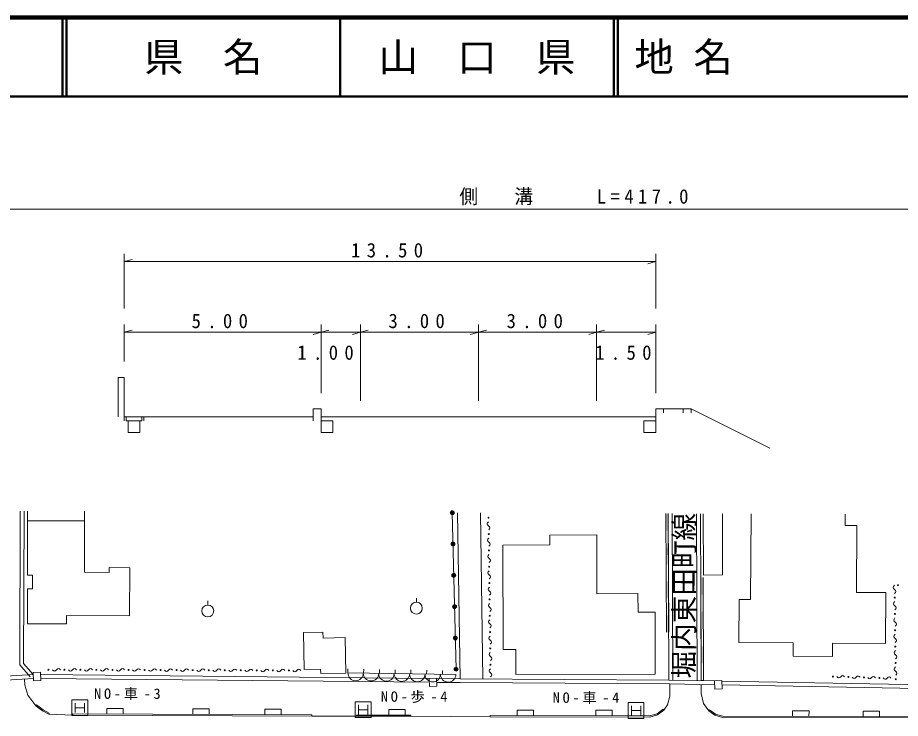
# Model space of a CAD drawing. Units: millimetres, scale not verified. Extents: x 40000 to 680000, y 20000 to 380000.
# Drawn here: x 292056 to 404143, y 291070 to 380000 of the extents above; entities that cross this region are included whole.
import ezdxf
from ezdxf.enums import TextEntityAlignment as Align

# ---------------------------------------------------------------- set-up
doc = ezdxf.new("R2010")
doc.units = ezdxf.units.MM
doc.header["$LTSCALE"] = 1000
for name, color, linetype, lineweight in [('M-BGD', 7, 'Continuous', 13), ('M-STR-HTXT', 7, 'Continuous', 13), ('M-STR-STRC', 7, 'Continuous', 13), ('M-TTL', 2, 'Continuous', 140), ('M-TTL-LINE', 7, 'Continuous', 50)]:
    doc.layers.add(name, color=color, linetype=linetype, lineweight=lineweight)
doc.layers.add('M-BGD-HTXT', color=7, linetype='Continuous')
doc.layers.add('M-TTL-TXT', color=7, linetype='Continuous')
doc.styles.add('ＭＳ ゴシック', font='')
doc.styles.get('ＭＳ ゴシック').set_extended_font_data('MS Gothic')

msp = doc.modelspace()

# ---------------------------------------------------------------- hatches: boundary and pattern name
at = {"layer": 'M-BGD'}
for points in [[(374681, 314902), (374672, 317052), (374372, 317051), (374381, 314901)], [(374699, 310602), (374690, 312752), (374390, 312750), (374399, 310600)], [(374717, 306301), (374708, 308451), (374408, 308450), (374417, 306300)], [(378794, 308958), (378803, 306774), (379103, 306775), (379094, 308959)], [(374734, 302001), (374725, 304151), (374425, 304150), (374434, 302000)], [(378812, 304590), (378820, 302406), (379120, 302408), (379112, 304591)], [(378829, 300223), (378838, 298039), (379138, 298040), (379129, 300224)]]:
    msp.add_hatch(color=256, dxfattribs=at).paths.add_polyline_path(points)

# ---------------------------------------------------------------- linework, layer by layer
for p, q in [((305579, 343067), (305579, 350045)), ((373079, 350045), (373079, 343067)), ((305579, 349045), (306579, 349325)), ((305579, 349045), (373079, 349045)), ((373079, 349045), (372079, 348765)), ((305579, 336348), (305579, 341067)), ((330579, 341067), (330579, 332348)), ((335579, 341067), (335579, 331348)), ((350579, 341067), (350579, 331348)), ((365579, 341067), (365579, 331348)), ((373079, 341067), (373079, 332348)), ((305579, 340067), (306579, 340347)), ((305579, 340067), (330579, 340067)), ((330579, 340067), (329579, 339787)), ((330579, 340067), (331579, 340347)), ((330579, 340067), (335579, 340067)), ((335579, 340067), (334579, 339787)), ((335579, 340067), (336579, 340347)), ((335579, 340067), (350579, 340067)), ((350579, 340067), (349579, 339787)), ((350579, 340067), (351579, 340347)), ((350579, 340067), (365579, 340067)), ((365579, 340067), (364579, 339787)), ((365579, 340067), (366579, 340347)), ((365579, 340067), (373079, 340067)), ((373079, 340067), (372079, 339787)), ((377579, 330348), (387579, 325348)), ((305579, 329348), (305579, 328848)), ((305829, 329348), (307829, 329348)), ((306079, 328848), (307579, 328848)), ((308079, 329348), (329579, 329348)), ((329579, 329348), (329579, 328848)), ((330579, 329348), (330579, 328848)), ((372329, 328848), (371579, 328848)), ((372329, 328848), (373079, 328848)), ((373079, 329348), (373079, 328848)), ((373079, 328848), (373079, 327348)), ((293310, 317374), (293300, 309257)), ((300543, 309603), (300553, 317345)), ((300551, 316135), (293309, 316145)), ((347735, 297313), (347241, 317160)), ((348237, 296101), (347890, 317158)), ((351129, 296083), (350832, 317146)), ((374434, 302000), (374372, 317051)), ((374734, 302001), (374672, 317052)), ((374672, 317052), (374760, 295930)), ((375172, 317050), (375260, 295932)), ((378261, 317038), (378347, 295853)), ((378847, 295855), (378761, 317036)), ((385189, 317010), (385105, 306154)), ((397134, 315545), (397145, 316963)), ((397134, 315545), (398632, 315534)), ((398566, 307053), (398632, 315534)), ((365598, 314353), (359632, 314334)), ((359632, 314334), (359636, 313078)), ((365622, 306892), (365598, 314353)), ((359636, 313078), (353666, 313059)), ((353666, 313059), (353708, 299794)), ((303674, 309598), (300543, 309603)), ((303674, 309598), (303675, 310196)), ((306281, 310193), (303675, 310196)), ((306273, 304097), (306281, 310193)), ((293931, 309257), (293300, 309257)), ((293931, 309257), (293929, 307500)), ((378794, 308958), (378847, 295855)), ((379094, 308959), (379147, 295856)), ((293929, 307500), (293297, 307501)), ((342683, 305820), (342683, 306340)), ((370828, 306908), (365622, 306892)), ((370836, 304530), (370828, 306908)), ((383657, 306165), (383615, 300707)), ((383657, 306165), (385105, 306154)), ((402299, 307024), (398566, 307053)), ((316201, 305454), (316201, 305974)), ((298269, 303050), (298270, 304108)), ((298270, 304108), (306273, 304097)), ((372991, 304537), (370836, 304530)), ((330818, 302023), (328348, 301978)), ((330832, 301259), (330818, 302023)), ((333642, 301310), (330832, 301259)), ((333725, 296803), (333642, 301310)), ((383615, 300707), (390533, 300654)), ((390520, 298977), (390533, 300654)), ((395509, 298939), (395522, 300615)), ((353708, 299794), (355320, 299800)), ((355320, 299800), (355330, 296616)), ((390520, 298977), (395509, 298939)), ((330541, 296745), (330530, 297325)), ((333988, 296836), (333995, 297336)), ((335988, 296806), (335995, 297306)), ((337987, 296775), (337995, 297275)), ((339987, 296745), (339995, 297245)), ((341987, 296714), (341995, 297214)), ((343987, 296684), (343995, 297184)), ((345987, 296653), (345995, 297153)), ((344294, 296140), (294963, 296628)), ((344315, 295640), (294984, 296128)), ((330541, 296745), (333725, 296803)), ((347707, 296627), (333988, 296836)), ((333988, 296836), (347707, 296627)), ((378847, 295855), (379147, 295856)), ((294378, 292648), (294467, 292768)), ((296069, 291721), (295995, 291590)), ((295995, 291590), (299079, 291474)), ((299079, 291474), (299080, 291624)), ((299079, 291474), (329423, 291366)), ((299080, 291624), (329424, 291516)), ((329423, 291366), (329424, 291516)), ((335093, 291484), (335092, 291334)), ((335093, 291484), (341965, 291475)), ((341965, 291475), (341964, 291325)), ((352075, 291279), (352075, 291429)), ((374027, 292217), (374114, 292095)), ((379806, 292019), (379891, 292142)), ((335092, 291334), (329423, 291366)), ((335092, 291334), (341964, 291325)), ((352075, 291279), (341964, 291325))]:
    msp.add_line(p, q, dxfattribs=at)
for points in [[(305579, 329348), (305579, 334348), (304829, 334348), (304829, 329348)], [(373079, 329348), (365579, 329348), (350579, 329348), (335579, 329348), (330579, 329348), (330579, 330348), (329579, 330348), (329579, 329348)], [(373079, 329348), (373079, 330348), (374079, 330348), (374079, 329848)], [(374079, 330348), (376579, 330348), (376579, 329848)], [(376579, 330348), (377579, 330348), (377579, 329848)], [(305579, 329348), (305829, 329348), (305829, 328848), (306079, 328848), (306079, 327348), (307579, 327348), (307579, 328848), (307829, 328848), (307829, 329348), (308079, 329348), (308079, 328848)], [(331329, 328848), (330579, 328848), (330579, 327348), (332079, 327348)], [(331329, 328848), (332079, 328848), (332079, 327348)], [(371579, 328848), (371579, 327348), (373079, 327348)], [(293640, 296321), (292316, 297850), (292373, 317377)], [(294018, 296648), (292817, 298035), (292873, 317376)], [(379101, 317034), (379130, 309254), (381576, 309263), (381548, 317025)], [(351853, 316018), (351731, 315887), (351691, 315757), (351734, 315628), (351860, 315500), (351986, 315372), (352030, 315243), (351990, 315113), (351867, 314981)], [(351881, 313945), (351758, 313813), (351719, 313683), (351762, 313554), (351888, 313426), (352014, 313298), (352057, 313169), (352018, 313039), (351895, 312908)], [(351909, 311871), (351786, 311740), (351746, 311610), (351790, 311481), (351916, 311353), (352042, 311225), (352085, 311096), (352045, 310966), (351923, 310834)], [(351937, 309798), (351814, 309666), (351774, 309536), (351817, 309407), (351943, 309279), (352070, 309151), (352113, 309022), (352073, 308892), (351950, 308761)], [(293297, 307501), (293291, 303057), (298269, 303050)], [(351964, 307724), (351842, 307593), (351802, 307463), (351845, 307334), (351971, 307206), (352097, 307078), (352141, 306949), (352101, 306819), (351978, 306687)], [(403421, 306919), (403544, 307050), (403583, 307180), (403540, 307309), (403414, 307437), (403288, 307565), (403245, 307694), (403285, 307824), (403408, 307956)], [(395522, 300615), (402249, 300563), (402299, 307024)], [(351992, 305651), (351869, 305520), (351830, 305389), (351873, 305260), (351999, 305132), (352125, 305004), (352168, 304875), (352129, 304745), (352006, 304614)], [(403447, 304845), (403570, 304976), (403610, 305106), (403567, 305235), (403440, 305363), (403314, 305492), (403271, 305621), (403311, 305751), (403434, 305882)], [(355330, 296616), (373017, 296673), (372991, 304537)], [(403473, 302771), (403596, 302903), (403636, 303033), (403593, 303162), (403467, 303290), (403341, 303418), (403298, 303547), (403337, 303677), (403460, 303808)], [(352020, 303577), (351897, 303446), (351857, 303316), (351901, 303187), (352027, 303059), (352153, 302931), (352196, 302802), (352156, 302672), (352034, 302541)], [(328348, 301978), (328433, 297287), (330530, 297325)], [(403500, 300698), (403622, 300829), (403662, 300959), (403619, 301088), (403493, 301216), (403367, 301344), (403324, 301473), (403364, 301603), (403487, 301735)], [(352048, 301504), (351925, 301373), (351885, 301243), (351928, 301114), (352054, 300986), (352181, 300858), (352224, 300729), (352184, 300598), (352061, 300467)], [(352075, 299430), (351953, 299299), (351913, 299169), (351956, 299040), (352082, 298912), (352208, 298784), (352252, 298655), (352212, 298525), (352089, 298394)], [(403526, 298624), (403649, 298755), (403689, 298885), (403645, 299014), (403519, 299142), (403393, 299270), (403350, 299399), (403390, 299530), (403513, 299661)], [(296464, 297242), (296591, 297120), (296718, 297079), (296845, 297119), (296973, 297241), (297101, 297362), (297228, 297403), (297355, 297362), (297482, 297239)], [(298500, 297236), (298627, 297113), (298754, 297072), (298881, 297112), (299009, 297234), (299137, 297356), (299264, 297396), (299391, 297355), (299518, 297232)], [(300536, 297229), (300663, 297106), (300790, 297065), (300917, 297106), (301045, 297227), (301173, 297349), (301300, 297389), (301427, 297348), (301554, 297226)], [(302572, 297222), (302699, 297100), (302826, 297059), (302953, 297099), (303081, 297221), (303209, 297343), (303336, 297383), (303463, 297342), (303590, 297219)], [(304608, 297216), (304735, 297093), (304862, 297052), (304989, 297092), (305117, 297214), (305245, 297336), (305372, 297376), (305499, 297335), (305626, 297212)], [(306644, 297209), (306771, 297087), (306898, 297045), (307025, 297086), (307153, 297208), (307281, 297329), (307408, 297370), (307535, 297328), (307662, 297206)], [(308680, 297203), (308807, 297080), (308934, 297039), (309061, 297079), (309189, 297201), (309317, 297323), (309444, 297363), (309571, 297322), (309698, 297199)], [(310716, 297196), (310843, 297073), (310970, 297032), (311097, 297072), (311225, 297194), (311353, 297316), (311480, 297356), (311607, 297315), (311734, 297193)], [(312752, 297189), (312879, 297067), (313006, 297026), (313133, 297066), (313261, 297188), (313389, 297309), (313516, 297350), (313643, 297309), (313770, 297186)], [(314788, 297183), (314915, 297060), (315042, 297019), (315169, 297059), (315297, 297181), (315425, 297303), (315552, 297343), (315679, 297302), (315806, 297179)], [(316824, 297176), (316951, 297053), (317078, 297012), (317205, 297053), (317333, 297174), (317461, 297296), (317588, 297336), (317715, 297295), (317842, 297173)], [(318860, 297169), (318987, 297047), (319114, 297006), (319241, 297046), (319369, 297168), (319497, 297289), (319624, 297330), (319751, 297289), (319878, 297166)], [(320896, 297163), (321023, 297040), (321150, 296999), (321277, 297039), (321405, 297161), (321533, 297283), (321660, 297323), (321787, 297282), (321914, 297159)], [(322932, 297156), (323059, 297034), (323186, 296992), (323314, 297033), (323441, 297154), (323569, 297276), (323696, 297317), (323823, 297275), (323950, 297153)], [(324968, 297149), (325095, 297027), (325222, 296986), (325350, 297026), (325477, 297148), (325605, 297270), (325732, 297310), (325859, 297269), (325986, 297146)], [(327004, 297143), (327131, 297020), (327258, 296979), (327386, 297019), (327513, 297141), (327641, 297263), (327768, 297303), (327895, 297262), (328022, 297140)], [(352103, 297357), (351980, 297226), (351941, 297096), (351984, 296967), (352110, 296839), (352236, 296711), (352279, 296582), (352240, 296452), (352117, 296320)], [(403552, 296550), (403675, 296681), (403715, 296812), (403672, 296941), (403546, 297069), (403420, 297197), (403377, 297326), (403416, 297456), (403539, 297587)], [(294018, 296633), (286401, 296150), (282789, 296186)], [(294039, 296133), (286414, 295650), (282810, 295685)], [(294378, 292648), (293329, 294006), (292951, 295287), (292934, 296063)], [(380542, 295824), (374760, 295930), (348237, 296101), (345238, 296131)], [(396076, 296361), (396195, 296239), (396317, 296196), (396441, 296232), (396567, 296347), (396693, 296461), (396817, 296497), (396939, 296454), (397058, 296332)], [(398041, 296304), (398161, 296183), (398283, 296140), (398407, 296176), (398533, 296290), (398659, 296404), (398783, 296440), (398905, 296397), (399024, 296276)], [(400007, 296248), (400127, 296126), (400248, 296083), (400372, 296119), (400499, 296233), (400625, 296348), (400749, 296384), (400871, 296341), (400990, 296219)], [(401973, 296191), (402092, 296069), (402214, 296027), (402338, 296062), (402464, 296177), (402591, 296291), (402715, 296327), (402836, 296284), (402956, 296163)], [(380564, 295324), (374867, 295431), (348233, 295601), (345260, 295631)], [(374867, 295431), (374873, 293901), (374559, 292791), (374114, 292095)], [(379806, 292019), (379131, 292933), (378854, 294242), (378849, 295355)], [(485616, 294239), (440222, 294727), (381487, 295807)], [(485637, 293739), (440214, 294227), (381508, 295306)], [(294378, 292648), (295196, 292040), (295995, 291590)], [(294467, 292768), (295278, 292166), (296069, 291721)], [(305470, 291601), (305471, 292302), (303391, 292305), (303389, 291605)], [(316371, 291563), (316372, 292263), (314292, 292267), (314290, 291566)], [(325520, 291530), (325522, 292231), (323441, 292234), (323440, 291534)], [(341274, 291476), (341275, 292177), (339194, 292180), (339193, 291480)], [(352075, 291429), (372293, 291380), (373248, 291659), (374027, 292217)], [(352075, 291279), (372314, 291230), (373315, 291522), (374114, 292095)], [(357565, 291416), (357566, 292116), (355485, 292120), (355484, 291419)], [(367565, 291392), (367566, 292092), (365486, 292096), (365485, 291395)], [(379806, 292019), (380588, 291480), (381560, 291194), (411025, 291118)], [(379891, 292142), (380653, 291617), (381582, 291344), (411025, 291268)], [(392543, 291316), (392545, 292016), (390464, 292020), (390463, 291319)], [(401504, 291293), (401506, 291993), (399425, 291997), (399424, 291296)]]:
    msp.add_lwpolyline(points, dxfattribs=at)
for points in [[(294951, 296909), (294995, 295866), (294053, 295825), (294008, 296869)], [(345236, 296180), (345281, 295137), (344338, 295097), (344294, 296140)], [(381485, 295864), (381529, 294821), (380587, 294781), (380542, 295824)]]:
    msp.add_lwpolyline(points, close=True, dxfattribs=at)
for centre, radius in [((347241, 317160), 250), ((347241, 317160), 220), ((347241, 317160), 190), ((347241, 317160), 160), ((347241, 317160), 130), ((347241, 317160), 100), ((347241, 317160), 70), ((347241, 317160), 40), ((347241, 317160), 10), ((351846, 316536), 62.2), ((351846, 316536), 41.5), ((351846, 316536), 20.7), ((351846, 316536), 2.1), ((351874, 314463), 62.2), ((351874, 314463), 41.5), ((351874, 314463), 20.7), ((351874, 314463), 2.1), ((347340, 313191), 250), ((347340, 313191), 220), ((347340, 313191), 190), ((347340, 313191), 160), ((347340, 313191), 130), ((347340, 313191), 100), ((347340, 313191), 70), ((347340, 313191), 40), ((347340, 313191), 10), ((351902, 312389), 62.2), ((351902, 312389), 41.5), ((351902, 312389), 20.7), ((351902, 312389), 2.1), ((347439, 309221), 250), ((347439, 309221), 220), ((347439, 309221), 190), ((347439, 309221), 160), ((351930, 310316), 62.2), ((351930, 310316), 41.5), ((351930, 310316), 20.7), ((351930, 310316), 2.1), ((347439, 309221), 130), ((347439, 309221), 100), ((347439, 309221), 70), ((347439, 309221), 40), ((347439, 309221), 10), ((351957, 308243), 62.2), ((351957, 308243), 41.5), ((351957, 308243), 20.7), ((351957, 308243), 2.1), ((403845, 307960), 52.5), ((403845, 307960), 35), ((403845, 307960), 17.5), ((403845, 307960), 1.8), ((351985, 306169), 62.2), ((351985, 306169), 41.5), ((351985, 306169), 20.7), ((351985, 306169), 2.1), ((403427, 306400), 62.2), ((403427, 306400), 41.5), ((403427, 306400), 20.7), ((403427, 306400), 2.1), ((316201, 304694), 760), ((342683, 305060), 760), ((347538, 305252), 250), ((347538, 305252), 220), ((347538, 305252), 190), ((347538, 305252), 160), ((347538, 305252), 130), ((347538, 305252), 100), ((347538, 305252), 70), ((347538, 305252), 40), ((347538, 305252), 10), ((352013, 304096), 62.2), ((352013, 304096), 41.5), ((352013, 304096), 20.7), ((352013, 304096), 2.1), ((403454, 304327), 62.2), ((403454, 304327), 41.5), ((403454, 304327), 20.7), ((403454, 304327), 2.1), ((347636, 301282), 250), ((352041, 302022), 62.2), ((352041, 302022), 41.5), ((352041, 302022), 20.7), ((352041, 302022), 2.1), ((403480, 302253), 62.2), ((403480, 302253), 41.5), ((403480, 302253), 20.7), ((403480, 302253), 2.1), ((347636, 301282), 220), ((347636, 301282), 190), ((347636, 301282), 160), ((347636, 301282), 130), ((347636, 301282), 100), ((347636, 301282), 70), ((347636, 301282), 40), ((347636, 301282), 10), ((352068, 299949), 62.2), ((352068, 299949), 41.5), ((352068, 299949), 20.7), ((352068, 299949), 2.1), ((403506, 300179), 62.2), ((403506, 300179), 41.5), ((403506, 300179), 20.7), ((403506, 300179), 2.1), ((403533, 298106), 62.2), ((295955, 297244), 61.1), ((295955, 297244), 40.7), ((295955, 297244), 20.4), ((295955, 297244), 2), ((297991, 297237), 61.1), ((297991, 297237), 40.7), ((297991, 297237), 20.4), ((297991, 297237), 2), ((300027, 297231), 61.1), ((300027, 297231), 40.7), ((300027, 297231), 20.4), ((300027, 297231), 2), ((302063, 297224), 61.1), ((302063, 297224), 40.7), ((302063, 297224), 20.4), ((302063, 297224), 2), ((304099, 297217), 61.1), ((304099, 297217), 40.7), ((304099, 297217), 20.4), ((304099, 297217), 2), ((306135, 297211), 61.1), ((306135, 297211), 40.7), ((306135, 297211), 20.4), ((306135, 297211), 2), ((308171, 297204), 61.1), ((308171, 297204), 40.7), ((308171, 297204), 20.4), ((308171, 297204), 2), ((310207, 297198), 61.1), ((310207, 297198), 40.7), ((310207, 297198), 20.4), ((310207, 297198), 2), ((312243, 297191), 61.1), ((312243, 297191), 40.7), ((312243, 297191), 20.4), ((312243, 297191), 2), ((314279, 297184), 61.1), ((314279, 297184), 40.7), ((314279, 297184), 20.4), ((314279, 297184), 2), ((316315, 297178), 61.1), ((316315, 297178), 40.7), ((316315, 297178), 20.4), ((316315, 297178), 2), ((318351, 297171), 61.1), ((318351, 297171), 40.7), ((318351, 297171), 20.4), ((318351, 297171), 2), ((320387, 297164), 61.1), ((320387, 297164), 40.7), ((320387, 297164), 20.4), ((320387, 297164), 2), ((322423, 297158), 61.1), ((322423, 297158), 40.7), ((322423, 297158), 20.4), ((322423, 297158), 2), ((324459, 297151), 61.1), ((324459, 297151), 40.7), ((324459, 297151), 20.4), ((324459, 297151), 2), ((326495, 297145), 61.1), ((326495, 297145), 40.7), ((326495, 297145), 20.4), ((326495, 297145), 2), ((347735, 297313), 250), ((347735, 297313), 220), ((347735, 297313), 190), ((347735, 297313), 160), ((347735, 297313), 130), ((347735, 297313), 100), ((347735, 297313), 70), ((347735, 297313), 40), ((347735, 297313), 10), ((352096, 297875), 62.2), ((352096, 297875), 41.5), ((352096, 297875), 20.7), ((352096, 297875), 2.1), ((403533, 298106), 41.5), ((403533, 298106), 20.7), ((403533, 298106), 2.1), ((395584, 296375), 59), ((395584, 296375), 39.3), ((395584, 296375), 19.7), ((395584, 296375), 2), ((397550, 296318), 59), ((397550, 296318), 39.3), ((397550, 296318), 19.7), ((397550, 296318), 2), ((399516, 296262), 59), ((399516, 296262), 39.3), ((399516, 296262), 19.7), ((399516, 296262), 2), ((401482, 296205), 59), ((401482, 296205), 39.3), ((401482, 296205), 19.7), ((401482, 296205), 2), ((403559, 296032), 62.2), ((403559, 296032), 41.5), ((403559, 296032), 20.7), ((403559, 296032), 2.1)]:
    msp.add_circle(centre, radius, dxfattribs=at)
for centre in [(334968, 296821), (336927, 296791), (338887, 296761), (340847, 296731), (342807, 296702), (344767, 296672), (346727, 296642)]:
    msp.add_arc(centre, 980, 179.12615, 359.12615, dxfattribs=at)
at = {"layer": 'M-STR-HTXT'}
msp.add_line((150985, 355695), (574183, 355695), dxfattribs=at)
at = {"layer": 'M-STR-STRC'}
for p, q in [((299349, 293012), (299349, 291812)), ((300549, 293012), (300549, 291812)), ((335332, 292766), (335332, 291566)), ((336532, 292766), (336532, 291566)), ((369990, 292670), (369990, 291470)), ((371190, 292670), (371190, 291470)), ((299349, 292412), (300549, 292412)), ((335332, 292166), (336532, 292166)), ((369990, 292070), (371190, 292070))]:
    msp.add_line(p, q, dxfattribs=at)
for points in [[(298949, 291412), (298949, 293412), (300949, 293412), (300949, 291412)], [(334932, 291166), (334932, 293166), (336932, 293166), (336932, 291166)], [(369590, 291070), (369590, 293070), (371590, 293070), (371590, 291070)]]:
    msp.add_lwpolyline(points, close=True, dxfattribs=at)
at = {"layer": 'M-TTL'}
msp.add_line((680000, 380000), (40000, 380000), dxfattribs=at)
at = {"layer": 'M-TTL-LINE'}
for p, q in [((297750, 380000), (297750, 370000)), ((298250, 380000), (298250, 370000)), ((333000, 380000), (333000, 370000)), ((367750, 380000), (367750, 370000)), ((368250, 380000), (368250, 370000)), ((40000, 370000), (680000, 370000))]:
    msp.add_line(p, q, dxfattribs=at)

# ---------------------------------------------------------------- texts
at = {"layer": 'M-BGD', "char_height": 1833, "attachment_point": 7, "style": 'ＭＳ ゴシック'}
for s, insert in [('\\T1.68;\\W0.95;13.50', (334391, 349545)), ('\\T1.68;\\W0.95;5.00', (314141, 340567)), ('\\T1.68;\\W0.95;3.00', (339141, 340567)), ('\\T1.68;\\W0.95;3.00', (354141, 340567)), ('\\T1.68;\\W0.95;1.00', (327576, 336554)), ('\\T1.68;\\W0.95;1.50', (365391, 336554))]:
    msp.add_mtext(s, dxfattribs=dict(at, insert=insert))
at = {"layer": 'M-BGD-HTXT', "style": 'ＭＳ ゴシック'}
msp.add_text('堀内東田町線', height=2566, rotation=89.812, dxfattribs=at).set_placement((378700, 296122), align=Align.BOTTOM_LEFT)
at = {"layer": 'M-STR-HTXT', "insert": (348147, 356195), "char_height": 1833, "attachment_point": 7, "style": 'ＭＳ ゴシック'}
msp.add_mtext('\\T1.47;\\W0.95;側\u3000溝\u3000\u3000L=417.0', dxfattribs=at)
at = {"layer": 'M-STR-STRC', "char_height": 1320, "attachment_point": 7, "style": 'ＭＳ ゴシック'}
for s, insert in [('\\T1.4;NO-車-3', (301767, 293388)), ('\\T1.4;NO-歩-4', (338180, 293013)), ('\\T1.4;NO-車-4', (360002, 292889))]:
    msp.add_mtext(s, dxfattribs=dict(at, insert=insert))
at = {"layer": 'M-TTL-TXT', "style": 'ＭＳ ゴシック'}
for s, p in [('県\u3000名', (315625, 375000)), ('山\u3000口\u3000県', (350375, 375000))]:
    msp.add_text(s, height=3666, dxfattribs=at).set_placement(p, align=Align.MIDDLE_CENTER)
msp.add_text('地 名', height=3666, dxfattribs=at).set_placement((370380, 375000), align=Align.MIDDLE_LEFT)

doc.saveas('drawing.dxf')
